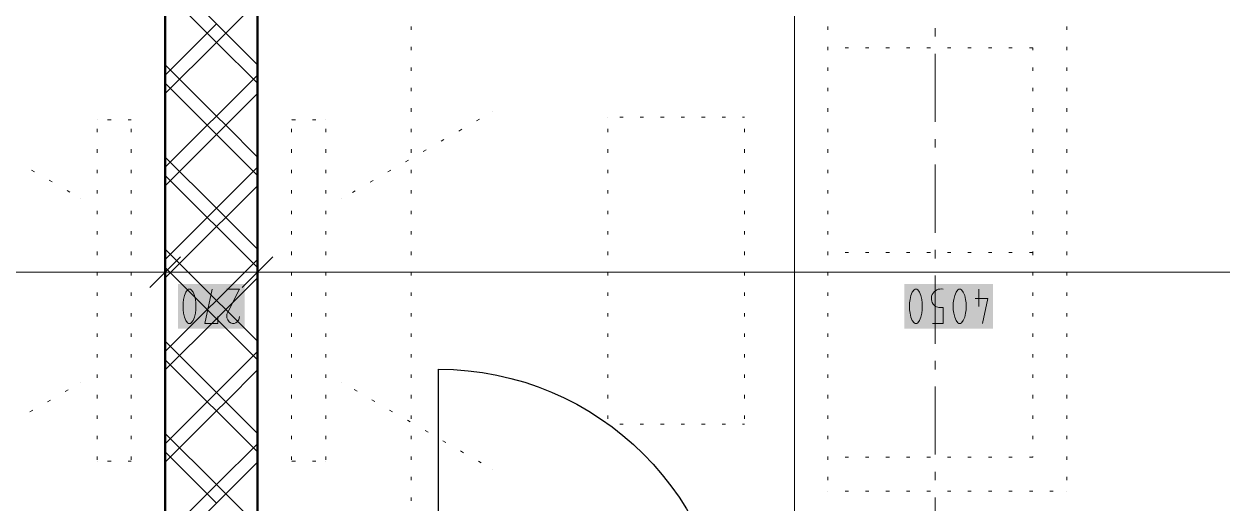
# Model space of a CAD drawing. Header units: millimetres. Extents: x 0 to 594, y 0 to 420.
# Drawn here: x 452.65 to 488.63, y 135.18 to 149.57 of the extents above; entities that cross this region are included whole.
import ezdxf

# ---------------------------------------------------------------- set-up
doc = ezdxf.new("R2010")
doc.units = ezdxf.units.MM
doc.header["$LTSCALE"] = 8
for name, color, linetype in [('PDF_Dvere', 7, 'Continuous'), ('PDF_Koty delkove', 7, 'Continuous'), ('PDF_Nabytek', 7, 'Continuous'), ('PDF_Osy hlavni', 7, 'Continuous'), ('PDF_Steny akusticke', 7, 'Continuous')]:
    doc.layers.add(name, color=color, linetype=linetype)

msp = doc.modelspace()

# ---------------------------------------------------------------- linework, layer by layer
at = {"layer": 'PDF_Dvere', "lineweight": 25}
msp.add_lwpolyline([(465.098, 130.483), (465.098, 139.196, -0.414213), (473.81, 130.483)], format="xyb", dxfattribs=at)
at = {"layer": 'PDF_Koty delkove', "lineweight": 18}
for points in [[(475.786, 128.074), (475.786, 131.969), (475.786, 132.597), (475.786, 146.704), (475.786, 165.381), (475.786, 171.641), (475.786, 173.789), (475.786, 179.939), (475.786, 181.425), (475.786, 182.307), (475.786, 188.6), (475.786, 191.344), (475.786, 196.167), (475.786, 201.601), (475.786, 206.087), (475.786, 207.306), (475.786, 214.02), (475.786, 215.557), (475.786, 218.325), (475.786, 226.012)], [(456.898, 142.88), (456.898, 142.111), (456.898, 141.343)], [(459.665, 142.88), (459.665, 142.111), (459.665, 141.343)], [(457.359, 142.573), (456.436, 141.65)], [(460.126, 142.573), (459.204, 141.65)], [(549.557, 142.111), (545.764, 142.111), (543.801, 142.111), (503.945, 142.111), (501.177, 142.111), (500.926, 142.111), (484.253, 142.111), (479.786, 142.111), (459.665, 142.111), (457.459, 142.111), (457.409, 142.111), (456.898, 142.111), (441.762, 142.111), (431.818, 142.111), (428.355, 142.111), (416.513, 142.111), (415.268, 142.111), (414.361, 142.111)], [(458.473, 140.778), (458.473, 140.574), (458.089, 140.574), (458.308, 141.599)], [(458.747, 141.599), (459.13, 141.599), (458.774, 140.915), (458.747, 140.847), (458.747, 140.744), (458.774, 140.676), (458.815, 140.625), (458.856, 140.59), (458.911, 140.574), (458.965, 140.574), (459.02, 140.59), (459.061, 140.625), (459.102, 140.676), (459.13, 140.778)], [(481.324, 141.599), (481.324, 141.086)], [(481.215, 141.325), (481.598, 141.325), (481.433, 140.574)]]:
    msp.add_lwpolyline(points, dxfattribs=at)
for points in [[(457.432, 141.188), (457.432, 140.983), (457.446, 140.881), (457.473, 140.761), (457.515, 140.659), (457.569, 140.59), (457.597, 140.574), (457.651, 140.574), (457.679, 140.59), (457.733, 140.659), (457.774, 140.761), (457.802, 140.881), (457.816, 140.983), (457.816, 141.188), (457.802, 141.29), (457.774, 141.41), (457.733, 141.513), (457.679, 141.581), (457.651, 141.599), (457.597, 141.599), (457.569, 141.581), (457.515, 141.513), (457.473, 141.41), (457.446, 141.29)], [(479.244, 141.188), (479.244, 140.983), (479.258, 140.881), (479.285, 140.761), (479.326, 140.659), (479.38, 140.59), (479.408, 140.574), (479.462, 140.574), (479.49, 140.59), (479.544, 140.659), (479.585, 140.761), (479.613, 140.881), (479.627, 140.983), (479.627, 141.188), (479.613, 141.29), (479.585, 141.41), (479.544, 141.513), (479.49, 141.581), (479.462, 141.599), (479.408, 141.599), (479.38, 141.581), (479.326, 141.513), (479.285, 141.41), (479.258, 141.29)], [(480.558, 141.188), (480.558, 140.983), (480.572, 140.881), (480.599, 140.761), (480.64, 140.659), (480.694, 140.59), (480.722, 140.574), (480.776, 140.574), (480.804, 140.59), (480.858, 140.659), (480.899, 140.761), (480.927, 140.881), (480.941, 140.983), (480.941, 141.188), (480.927, 141.29), (480.899, 141.41), (480.858, 141.513), (480.804, 141.581), (480.776, 141.599), (480.722, 141.599), (480.694, 141.581), (480.64, 141.513), (480.599, 141.41), (480.572, 141.29)]]:
    msp.add_lwpolyline(points, close=True, dxfattribs=at)
msp.add_lwpolyline([(479.928, 140.574), (480.256, 140.574), (480.256, 141.052), (480.119, 141.052), (480.024, 141.086, -0.843843), (480.256, 141.599)], format="xyb", dxfattribs=at)
at = {"layer": 'PDF_Koty delkove', "color": 7, "lineweight": 18, "true_color": 0xffffff, "transparency": 33554559}
for points in [[(459.284, 141.753), (457.279, 141.753), (459.284, 140.42), (457.279, 140.42)], [(481.752, 141.753), (479.09, 141.753), (481.752, 140.42), (479.09, 140.42)]]:
    msp.add_solid(points, dxfattribs=at)
at = {"layer": 'PDF_Nabytek', "lineweight": 13}
for points in [[(456.898, 149.392), (456.898, 149.494)], [(459.665, 149.392), (459.665, 149.494)], [(464.278, 149.392), (464.278, 149.494)], [(476.795, 149.392), (476.795, 149.494)], [(483.97, 149.392), (483.97, 149.494)], [(456.898, 148.777), (456.898, 148.879)], [(459.665, 148.777), (459.665, 148.879)], [(464.278, 148.777), (464.278, 148.879)], [(476.795, 148.777), (476.795, 148.879)], [(476.795, 148.856), (476.795, 148.856)], [(477.408, 148.856), (477.306, 148.856)], [(478.023, 148.856), (477.921, 148.856)], [(478.638, 148.856), (478.536, 148.856)], [(479.253, 148.856), (479.151, 148.856)], [(479.868, 148.856), (479.766, 148.856)], [(480.483, 148.856), (480.381, 148.856)], [(481.098, 148.856), (480.996, 148.856)], [(481.713, 148.856), (481.611, 148.856)], [(482.328, 148.856), (482.226, 148.856)], [(482.943, 148.856), (482.841, 148.856)], [(482.945, 148.777), (482.945, 148.856)], [(482.945, 148.856), (482.945, 148.856)], [(482.945, 148.856), (482.945, 148.856)], [(483.97, 148.777), (483.97, 148.879)], [(456.898, 148.162), (456.898, 148.264)], [(459.665, 148.162), (459.665, 148.264)], [(464.278, 148.162), (464.278, 148.264)], [(476.795, 148.162), (476.795, 148.264)], [(482.945, 148.162), (482.945, 148.264)], [(483.97, 148.162), (483.97, 148.264)], [(456.898, 147.547), (456.898, 147.649)], [(459.665, 147.547), (459.665, 147.649)], [(464.278, 147.547), (464.278, 147.649)], [(476.795, 147.547), (476.795, 147.649)], [(482.945, 147.547), (482.945, 147.649)], [(483.97, 147.547), (483.97, 147.649)], [(456.898, 146.932), (456.898, 147.034)], [(459.665, 146.932), (459.665, 147.034)], [(464.278, 146.932), (464.278, 147.034)], [(466.727, 146.94), (466.727, 146.94)], [(470.186, 146.773), (470.186, 146.773)], [(470.186, 146.773), (470.186, 146.773)], [(470.643, 146.773), (470.541, 146.773)], [(471.258, 146.773), (471.156, 146.773)], [(471.873, 146.773), (471.771, 146.773)], [(472.488, 146.773), (472.386, 146.773)], [(473.103, 146.773), (473.001, 146.773)], [(473.718, 146.773), (473.616, 146.773)], [(474.286, 146.773), (474.231, 146.773)], [(474.286, 146.773), (474.286, 146.773)], [(474.286, 146.773), (474.286, 146.773)], [(476.795, 146.932), (476.795, 147.034)], [(482.945, 146.932), (482.945, 147.034)], [(483.97, 146.932), (483.97, 147.034)], [(454.848, 146.688), (454.848, 146.688)], [(454.848, 146.688), (454.848, 146.688)], [(454.848, 146.317), (454.848, 146.419)], [(455.269, 146.688), (455.166, 146.688)], [(455.873, 146.688), (455.781, 146.688)], [(455.873, 146.688), (455.873, 146.688)], [(455.873, 146.688), (455.873, 146.688)], [(455.873, 146.317), (455.873, 146.419)], [(456.898, 146.317), (456.898, 146.419)], [(459.665, 146.317), (459.665, 146.419)], [(460.69, 146.688), (460.69, 146.688)], [(460.69, 146.688), (460.69, 146.688)], [(460.69, 146.317), (460.69, 146.419)], [(460.804, 146.688), (460.701, 146.688)], [(461.419, 146.688), (461.316, 146.688)], [(461.715, 146.688), (461.715, 146.688)], [(461.715, 146.688), (461.715, 146.688)], [(461.715, 146.317), (461.715, 146.419)], [(464.278, 146.317), (464.278, 146.419)], [(465.709, 146.352), (465.798, 146.404)], [(466.242, 146.66), (466.331, 146.711)], [(470.186, 146.317), (470.186, 146.419)], [(474.286, 146.317), (474.286, 146.419)], [(476.795, 146.317), (476.795, 146.419)], [(482.945, 146.317), (482.945, 146.419)], [(483.97, 146.317), (483.97, 146.419)], [(465.177, 146.045), (465.266, 146.096)], [(454.848, 145.702), (454.848, 145.804)], [(455.873, 145.702), (455.873, 145.804)], [(456.898, 145.702), (456.898, 145.804)], [(459.665, 145.702), (459.665, 145.804)], [(460.69, 145.702), (460.69, 145.804)], [(461.715, 145.702), (461.715, 145.804)], [(464.278, 145.702), (464.278, 145.804)], [(464.644, 145.737), (464.733, 145.789)], [(470.186, 145.702), (470.186, 145.804)], [(474.286, 145.702), (474.286, 145.804)], [(476.795, 145.702), (476.795, 145.804)], [(482.945, 145.702), (482.945, 145.804)], [(483.97, 145.702), (483.97, 145.804)], [(464.112, 145.43), (464.2, 145.481)], [(452.972, 145.129), (452.883, 145.181)], [(454.848, 145.087), (454.848, 145.189)], [(455.873, 145.087), (455.873, 145.189)], [(456.898, 145.087), (456.898, 145.189)], [(459.665, 145.087), (459.665, 145.189)], [(460.69, 145.087), (460.69, 145.189)], [(461.715, 145.087), (461.715, 145.189)], [(463.579, 145.122), (463.668, 145.174)], [(464.278, 145.087), (464.278, 145.189)], [(470.186, 145.087), (470.186, 145.189)], [(474.286, 145.087), (474.286, 145.189)], [(476.795, 145.087), (476.795, 145.189)], [(482.945, 145.087), (482.945, 145.189)], [(483.97, 145.087), (483.97, 145.189)], [(453.504, 144.822), (453.416, 144.873)], [(463.046, 144.815), (463.135, 144.866)], [(454.037, 144.514), (453.948, 144.566)], [(454.36, 144.328), (454.36, 144.328)], [(454.848, 144.472), (454.848, 144.574)], [(455.873, 144.472), (455.873, 144.574)], [(456.898, 144.472), (456.898, 144.574)], [(459.665, 144.472), (459.665, 144.574)], [(460.69, 144.472), (460.69, 144.574)], [(461.715, 144.472), (461.715, 144.574)], [(462.203, 144.328), (462.203, 144.328)], [(462.514, 144.507), (462.603, 144.559)], [(464.278, 144.472), (464.278, 144.574)], [(470.186, 144.472), (470.186, 144.574)], [(474.286, 144.472), (474.286, 144.574)], [(476.795, 144.472), (476.795, 144.574)], [(482.945, 144.472), (482.945, 144.574)], [(483.97, 144.472), (483.97, 144.574)], [(454.848, 143.857), (454.848, 143.959)], [(455.873, 143.857), (455.873, 143.959)], [(456.898, 143.857), (456.898, 143.959)], [(459.665, 143.857), (459.665, 143.959)], [(460.69, 143.857), (460.69, 143.959)], [(461.715, 143.857), (461.715, 143.959)], [(464.278, 143.857), (464.278, 143.959)], [(470.186, 143.857), (470.186, 143.959)], [(474.286, 143.857), (474.286, 143.959)], [(476.795, 143.857), (476.795, 143.959)], [(482.945, 143.857), (482.945, 143.959)], [(483.97, 143.857), (483.97, 143.959)], [(454.848, 143.242), (454.848, 143.344)], [(455.873, 143.242), (455.873, 143.344)], [(456.898, 143.242), (456.898, 143.344)], [(459.665, 143.242), (459.665, 143.344)], [(460.69, 143.242), (460.69, 143.344)], [(461.715, 143.242), (461.715, 143.344)], [(464.278, 143.242), (464.278, 143.344)], [(470.186, 143.242), (470.186, 143.344)], [(474.286, 143.242), (474.286, 143.344)], [(476.795, 143.242), (476.795, 143.344)], [(482.945, 143.242), (482.945, 143.344)], [(483.97, 143.242), (483.97, 143.344)], [(454.848, 142.627), (454.848, 142.729)], [(455.873, 142.627), (455.873, 142.729)], [(456.898, 142.627), (456.898, 142.729)], [(459.665, 142.627), (459.665, 142.729)], [(460.69, 142.627), (460.69, 142.729)], [(461.715, 142.627), (461.715, 142.729)], [(464.278, 142.627), (464.278, 142.729)], [(470.186, 142.627), (470.186, 142.729)], [(474.286, 142.627), (474.286, 142.729)], [(476.795, 142.627), (476.795, 142.729)], [(476.795, 142.706), (476.795, 142.706)], [(477.408, 142.706), (477.306, 142.706)], [(478.023, 142.706), (477.921, 142.706)], [(478.638, 142.706), (478.536, 142.706)], [(479.253, 142.706), (479.151, 142.706)], [(479.868, 142.706), (479.766, 142.706)], [(480.483, 142.706), (480.381, 142.706)], [(481.098, 142.706), (480.996, 142.706)], [(481.713, 142.706), (481.611, 142.706)], [(482.328, 142.706), (482.226, 142.706)], [(482.943, 142.706), (482.841, 142.706)], [(482.945, 142.627), (482.945, 142.729)], [(482.945, 142.706), (482.945, 142.706)], [(483.97, 142.627), (483.97, 142.729)], [(454.848, 142.012), (454.848, 142.114)], [(455.873, 142.012), (455.873, 142.114)], [(456.898, 142.012), (456.898, 142.114)], [(459.665, 142.012), (459.665, 142.114)], [(460.69, 142.012), (460.69, 142.114)], [(461.715, 142.012), (461.715, 142.114)], [(464.278, 142.012), (464.278, 142.114)], [(470.186, 142.012), (470.186, 142.114)], [(474.286, 142.012), (474.286, 142.114)], [(476.795, 142.012), (476.795, 142.114)], [(482.945, 142.012), (482.945, 142.114)], [(483.97, 142.012), (483.97, 142.114)], [(454.848, 141.397), (454.848, 141.499)], [(455.873, 141.397), (455.873, 141.499)], [(456.898, 141.397), (456.898, 141.499)], [(459.665, 141.397), (459.665, 141.499)], [(460.69, 141.397), (460.69, 141.499)], [(461.715, 141.397), (461.715, 141.499)], [(464.278, 141.397), (464.278, 141.499)], [(470.186, 141.397), (470.186, 141.499)], [(474.286, 141.397), (474.286, 141.499)], [(476.795, 141.397), (476.795, 141.499)], [(482.945, 141.397), (482.945, 141.499)], [(483.97, 141.397), (483.97, 141.499)], [(454.848, 140.782), (454.848, 140.884)], [(455.873, 140.782), (455.873, 140.884)], [(456.898, 140.782), (456.898, 140.884)], [(459.665, 140.782), (459.665, 140.884)], [(460.69, 140.782), (460.69, 140.884)], [(461.715, 140.782), (461.715, 140.884)], [(464.278, 140.782), (464.278, 140.884)], [(470.186, 140.782), (470.186, 140.884)], [(474.286, 140.782), (474.286, 140.884)], [(476.795, 140.782), (476.795, 140.884)], [(482.945, 140.782), (482.945, 140.884)], [(483.97, 140.782), (483.97, 140.884)], [(454.848, 140.167), (454.848, 140.269)], [(455.873, 140.167), (455.873, 140.269)], [(456.898, 140.167), (456.898, 140.269)], [(459.665, 140.167), (459.665, 140.269)], [(460.69, 140.167), (460.69, 140.269)], [(461.715, 140.167), (461.715, 140.269)], [(464.278, 140.167), (464.278, 140.269)], [(470.186, 140.167), (470.186, 140.269)], [(474.286, 140.167), (474.286, 140.269)], [(476.795, 140.167), (476.795, 140.269)], [(482.945, 140.167), (482.945, 140.269)], [(483.97, 140.167), (483.97, 140.269)], [(454.848, 139.552), (454.848, 139.654)], [(455.873, 139.552), (455.873, 139.654)], [(456.898, 139.552), (456.898, 139.654)], [(459.665, 139.552), (459.665, 139.654)], [(460.69, 139.552), (460.69, 139.654)], [(461.715, 139.552), (461.715, 139.654)], [(464.278, 139.552), (464.278, 139.654)], [(470.186, 139.552), (470.186, 139.654)], [(474.286, 139.552), (474.286, 139.654)], [(476.795, 139.552), (476.795, 139.654)], [(482.945, 139.552), (482.945, 139.654)], [(483.97, 139.552), (483.97, 139.654)], [(454.848, 138.937), (454.848, 139.039)], [(455.873, 138.937), (455.873, 139.039)], [(456.898, 138.937), (456.898, 139.039)], [(459.665, 138.937), (459.665, 139.039)], [(460.69, 138.937), (460.69, 139.039)], [(461.715, 138.937), (461.715, 139.039)], [(464.278, 138.937), (464.278, 139.039)], [(470.186, 138.937), (470.186, 139.039)], [(474.286, 138.937), (474.286, 139.039)], [(476.795, 138.937), (476.795, 139.039)], [(482.945, 138.937), (482.945, 139.039)], [(483.97, 138.937), (483.97, 139.039)], [(453.893, 138.529), (453.982, 138.58)], [(454.36, 138.798), (454.36, 138.798)], [(462.203, 138.798), (462.203, 138.798)], [(462.657, 138.535), (462.569, 138.587)], [(453.361, 138.221), (453.449, 138.272)], [(454.848, 138.322), (454.848, 138.424)], [(455.873, 138.322), (455.873, 138.424)], [(456.898, 138.322), (456.898, 138.424)], [(459.665, 138.322), (459.665, 138.424)], [(460.69, 138.322), (460.69, 138.424)], [(461.715, 138.322), (461.715, 138.424)], [(463.19, 138.228), (463.101, 138.279)], [(464.278, 138.322), (464.278, 138.424)], [(470.186, 138.322), (470.186, 138.424)], [(474.286, 138.322), (474.286, 138.424)], [(476.795, 138.322), (476.795, 138.424)], [(482.945, 138.322), (482.945, 138.424)], [(483.97, 138.322), (483.97, 138.424)], [(452.828, 137.914), (452.917, 137.965)], [(454.848, 137.707), (454.848, 137.809)], [(455.873, 137.707), (455.873, 137.809)], [(456.898, 137.707), (456.898, 137.809)], [(459.665, 137.707), (459.665, 137.809)], [(460.69, 137.707), (460.69, 137.809)], [(461.715, 137.707), (461.715, 137.809)], [(463.723, 137.92), (463.634, 137.972)], [(464.278, 137.707), (464.278, 137.809)], [(470.186, 137.707), (470.186, 137.809)], [(474.286, 137.707), (474.286, 137.809)], [(476.795, 137.707), (476.795, 137.809)], [(482.945, 137.707), (482.945, 137.809)], [(483.97, 137.707), (483.97, 137.809)], [(464.255, 137.613), (464.167, 137.664)], [(470.186, 137.548), (470.186, 137.548)], [(470.186, 137.548), (470.186, 137.548)], [(470.643, 137.548), (470.541, 137.548)], [(471.258, 137.548), (471.156, 137.548)], [(471.873, 137.548), (471.771, 137.548)], [(472.488, 137.548), (472.386, 137.548)], [(473.103, 137.548), (473.001, 137.548)], [(473.718, 137.548), (473.616, 137.548)], [(474.286, 137.548), (474.231, 137.548)], [(474.286, 137.548), (474.286, 137.548)], [(474.286, 137.548), (474.286, 137.548)], [(454.848, 137.092), (454.848, 137.194)], [(455.873, 137.092), (455.873, 137.194)], [(456.898, 137.092), (456.898, 137.194)], [(459.665, 137.092), (459.665, 137.194)], [(460.69, 137.092), (460.69, 137.194)], [(461.715, 137.092), (461.715, 137.194)], [(464.278, 137.092), (464.278, 137.194)], [(464.788, 137.305), (464.699, 137.357)], [(476.795, 137.092), (476.795, 137.194)], [(482.945, 137.092), (482.945, 137.194)], [(483.97, 137.092), (483.97, 137.194)], [(465.32, 136.998), (465.232, 137.049)], [(465.853, 136.69), (465.764, 136.742)], [(454.848, 136.477), (454.848, 136.579)], [(454.848, 136.438), (454.848, 136.438)], [(454.848, 136.438), (454.848, 136.438)], [(455.269, 136.438), (455.166, 136.438)], [(455.873, 136.438), (455.781, 136.438)], [(455.873, 136.477), (455.873, 136.579)], [(455.873, 136.438), (455.873, 136.438)], [(455.873, 136.438), (455.873, 136.438)], [(456.898, 136.477), (456.898, 136.579)], [(459.665, 136.477), (459.665, 136.579)], [(460.69, 136.477), (460.69, 136.579)], [(460.69, 136.438), (460.69, 136.438)], [(460.69, 136.438), (460.69, 136.438)], [(460.804, 136.438), (460.701, 136.438)], [(461.419, 136.438), (461.316, 136.438)], [(461.715, 136.477), (461.715, 136.579)], [(461.715, 136.438), (461.715, 136.438)], [(461.715, 136.438), (461.715, 136.438)], [(464.278, 136.477), (464.278, 136.579)], [(466.386, 136.383), (466.297, 136.434)], [(476.795, 136.477), (476.795, 136.579)], [(476.795, 136.556), (476.795, 136.556)], [(477.408, 136.556), (477.306, 136.556)], [(478.023, 136.556), (477.921, 136.556)], [(478.638, 136.556), (478.536, 136.556)], [(479.253, 136.556), (479.151, 136.556)], [(479.868, 136.556), (479.766, 136.556)], [(480.483, 136.556), (480.381, 136.556)], [(481.098, 136.556), (480.996, 136.556)], [(481.713, 136.556), (481.611, 136.556)], [(482.328, 136.556), (482.226, 136.556)], [(482.943, 136.556), (482.841, 136.556)], [(482.945, 136.556), (482.945, 136.579)], [(482.945, 136.556), (482.945, 136.556)], [(482.945, 136.556), (482.945, 136.556)], [(483.97, 136.477), (483.97, 136.579)], [(466.727, 136.186), (466.727, 136.186)], [(456.898, 135.862), (456.898, 135.964)], [(459.665, 135.862), (459.665, 135.964)], [(464.278, 135.862), (464.278, 135.964)], [(476.795, 135.862), (476.795, 135.964)], [(483.97, 135.862), (483.97, 135.964)], [(456.898, 135.247), (456.898, 135.349)], [(459.665, 135.247), (459.665, 135.349)], [(464.278, 135.247), (464.278, 135.349)], [(476.795, 135.531), (476.795, 135.531)], [(476.795, 135.531), (476.795, 135.531)], [(477.408, 135.531), (477.306, 135.531)], [(478.023, 135.531), (477.921, 135.531)], [(478.638, 135.531), (478.536, 135.531)], [(479.253, 135.531), (479.151, 135.531)], [(479.868, 135.531), (479.766, 135.531)], [(480.483, 135.531), (480.381, 135.531)], [(481.098, 135.531), (480.996, 135.531)], [(481.713, 135.531), (481.611, 135.531)], [(482.328, 135.531), (482.226, 135.531)], [(482.943, 135.531), (482.841, 135.531)], [(483.558, 135.531), (483.456, 135.531)], [(483.97, 135.531), (483.97, 135.531)], [(483.97, 135.531), (483.97, 135.531)]]:
    msp.add_lwpolyline(points, dxfattribs=at)
at = {"layer": 'PDF_Osy hlavni', "lineweight": 18}
for points in [[(480.011, 149.187), (480.011, 149.443)], [(480.011, 146.624), (480.011, 148.674)], [(480.011, 145.856), (480.011, 146.112)], [(480.011, 143.293), (480.011, 145.343)], [(480.011, 142.524), (480.011, 142.781)], [(480.011, 139.962), (480.011, 142.012)], [(480.011, 139.193), (480.011, 139.449)], [(480.011, 136.631), (480.011, 138.681)], [(480.011, 135.862), (480.011, 136.118)], [(480.011, 133.3), (480.011, 135.349)]]:
    msp.add_lwpolyline(points, dxfattribs=at)
at = {"layer": 'PDF_Steny akusticke', "lineweight": 50}
msp.add_lwpolyline([(457.051, 179.939), (456.898, 179.939), (456.898, 131.969), (459.665, 131.969), (459.665, 179.939), (459.511, 179.939)], dxfattribs=at)
at = {"layer": 'PDF_Steny akusticke', "lineweight": 9}
for points in [[(458.712, 149.292), (458.435, 149.569), (456.898, 151.106)], [(458.158, 149.292), (456.898, 150.553)], [(458.712, 149.292), (459.665, 150.245)], [(456.898, 148.031), (458.158, 149.292)], [(458.158, 149.292), (458.435, 149.569)], [(458.435, 149.015), (458.158, 149.292)], [(458.435, 149.015), (458.712, 149.292)], [(459.665, 148.339), (458.712, 149.292)], [(456.898, 147.478), (458.435, 149.015)], [(459.665, 147.785), (458.435, 149.015)], [(458.712, 146.524), (458.435, 146.801), (456.898, 148.339)], [(458.435, 146.801), (459.665, 148.031)], [(458.158, 146.524), (456.898, 147.785)], [(458.712, 146.524), (459.665, 147.478)], [(458.158, 146.524), (458.435, 146.801)], [(456.898, 145.264), (458.158, 146.524)], [(458.435, 146.248), (458.158, 146.524)], [(458.435, 146.248), (458.712, 146.524)], [(459.665, 145.571), (458.712, 146.524)], [(456.898, 144.71), (458.435, 146.248)], [(459.665, 145.018), (458.435, 146.248)], [(458.712, 143.757), (458.435, 144.034), (456.898, 145.571)], [(458.158, 143.757), (456.898, 145.018)], [(458.435, 144.034), (459.665, 145.264)], [(458.712, 143.757), (459.665, 144.71)], [(458.158, 143.757), (458.435, 144.034)], [(456.898, 142.496), (458.158, 143.757)], [(458.435, 143.48), (458.158, 143.757)], [(458.435, 143.48), (458.712, 143.757)], [(459.665, 142.804), (458.712, 143.757)], [(456.898, 141.943), (458.435, 143.48)], [(459.665, 142.25), (458.435, 143.48)], [(458.712, 140.989), (458.435, 141.266), (456.898, 142.804)], [(458.158, 140.989), (458.435, 141.266), (459.665, 142.496)], [(458.158, 140.989), (456.898, 142.25)], [(458.712, 140.989), (459.665, 141.943)], [(456.898, 139.729), (458.158, 140.989)], [(456.898, 139.175), (458.435, 140.713), (458.712, 140.989)], [(458.435, 140.713), (458.158, 140.989)], [(459.665, 139.483), (458.435, 140.713)], [(459.665, 140.036), (458.712, 140.989)], [(458.712, 138.222), (458.435, 138.499), (456.898, 140.036)], [(456.898, 136.961), (458.158, 138.222), (458.435, 138.499), (459.665, 139.729)], [(458.158, 138.222), (456.898, 139.483)], [(456.898, 136.408), (458.435, 137.945), (458.712, 138.222), (459.665, 139.175)], [(458.435, 137.945), (458.158, 138.222)], [(459.665, 137.269), (458.712, 138.222)], [(459.665, 136.715), (458.435, 137.945)], [(458.712, 135.454), (458.435, 135.731), (456.898, 137.269)], [(456.898, 134.194), (458.158, 135.454), (458.435, 135.731), (459.665, 136.961)], [(458.158, 135.454), (456.898, 136.715)], [(456.898, 133.64), (458.435, 135.178), (458.712, 135.454), (459.665, 136.408)], [(458.435, 135.178), (458.158, 135.454)], [(459.665, 134.501), (458.712, 135.454)]]:
    msp.add_lwpolyline(points, dxfattribs=at)

doc.saveas('drawing.dxf')
